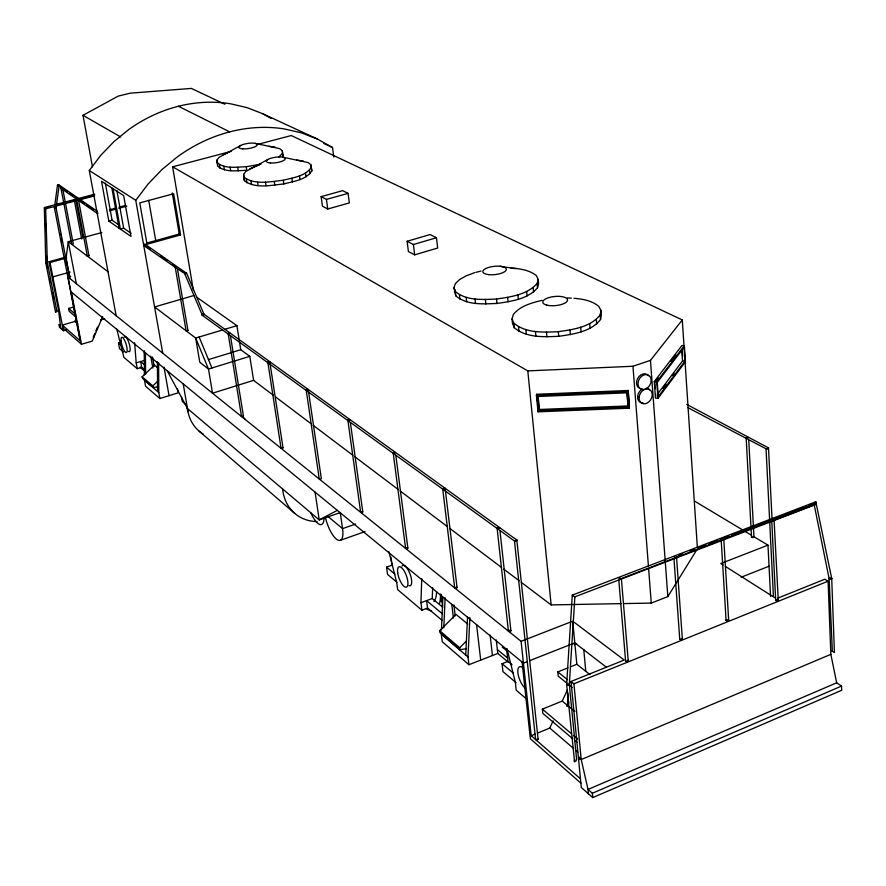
<?xml version="1.0" encoding="UTF-8"?>
<svg xmlns="http://www.w3.org/2000/svg" width="886" height="886" viewBox="0 0 886 886"><rect width="100%" height="100%" fill="white"/><g stroke="black" fill="none" stroke-linecap="round" stroke-linejoin="round"><path stroke-width="1.33" d="M97.294 211.322L58.62 184.698C56.793 183.856 57.546 187.356 58.952 186.149M751.527 537.06L746.156 437.739M175.229 267.162L186.093 330.766L187.134 330.91L187.932 330.4L177.554 269.51M186.093 330.766L187.932 330.4M572.854 595.569L572.29 595.137L574.87 597.053L569.321 684.479L576.598 759.18L576.088 760.841L574.593 761.894L566.63 684.524L572.29 595.137L815.818 501.797L831.699 578.48M574.15 761.273L574.66 759.612M442.291 620.521L427.55 608.095L421.902 610.21L420.939 602.724L421.736 578.735M442.756 607.253L432.235 598.515L432.645 587.861M80.759 340.833L80.128 340.678L54.434 207.878L57.468 185.196M54.434 207.878L56.051 207.701L54.445 207.767M441.461 630.035L442.867 597.242M443.82 627.786L445.126 597.673M465.726 655.042L467.531 616.9M508.088 661.997L497.788 653.447L468.927 664.71L467.996 656.98L469.89 617.42M629.392 408.202L628.207 390.482L536.639 394.27L536.407 395.366L538.024 411.813L629.392 408.202L628.207 390.482M539.209 410.583L538.046 395.4L539.209 410.583L627.986 407.073L627.897 403.374M627.986 407.073L626.978 391.723L627.687 400.782M56.051 207.811L58.941 187.046M88.988 255.777L87.349 256.087L88.988 255.777L78.489 200.037M60.935 188.175L71.655 244.226L72.519 244.314L73.261 243.927L62.817 189.216M542.077 300.354C531.711 302.846 520.281 305.803 513.315 314.486L512.053 318.927L512.507 323.456L514.268 327.676C526.35 337.998 543.827 336.901 558.734 336.326C573.397 334.088 590.807 331.995 600.542 319.481L601.339 315.006L600.963 310.443L598.726 306.312C591.859 300.587 582.645 299.003 573.984 298.294M600.542 319.481L600.165 314.907L600.963 310.443M535.576 739.345L514.533 541.579L516.826 540.117L538.09 739.168M517.036 540.205L516.472 540.859M538.024 411.813L537.58 403.85M568.026 705.732L568.834 701.945M186.437 273.242L145.016 244.182L143.82 244.514L144.03 245.721L175.373 267.384M474.774 272.611L466.224 275.801L459.612 279.533L455.404 283.553L453.909 287.629L455.769 295.802C466.933 305.415 483.224 303.953 496.991 303.466C511.144 301.329 527.535 299.269 537.514 287.872L538.599 283.775L538.179 279.411L536.384 275.646C526.328 267.461 512.263 268.934 500.291 266.276M537.514 287.872L537.093 283.498L538.179 279.411M395.82 455.393L407.87 548.091L406.696 548.744L405.589 548.279L393.174 452.735M405.589 548.279L406.187 547.747M454.396 291.959L455.138 289.921M350.38 422.544L362.795 511.942L361.643 512.551L360.613 512.119L347.833 419.92M360.613 512.119L361.2 511.632M70.658 276.277L68.034 277.019L80.404 340.955L62.308 325.107L74.856 321.474L76.429 317.786M94.824 333.413L93.218 337.189L93.739 337.632M95.887 330.899L97.504 327.122M102.676 316.656L92.266 341.088L81.468 344.266L62.862 327.909M537.569 733.087L549.774 728.07L553.097 720.872M572.899 738.902L542.83 713.374L542.387 709.143L562.245 701.07L567.439 689.829M203.514 314.951C204.511 312.758 200.624 313.788 202.263 315.316L515.22 541.545M306.179 389.774L319.248 478.983L320.477 479.204L321.33 478.673L308.239 389.574L306.988 389.386M230.449 335.816L243.428 416.088L242.62 416.664L241.513 416.475L228.123 333.269M241.513 416.475L242.077 415.966M268.846 361.588L269.765 361.798L283.033 447.862L282.213 448.471L281.05 448.261L267.793 361.986M686.783 404.426L768.516 447.906L767.797 448.693M623.844 603.587L651.276 603.089L667.834 596.599L696.717 549.907M268.093 159.38L245.688 171.552L243.606 174.387L244.37 180.644C255.323 189.095 271.083 185.174 283.819 183.934C293.487 181.309 305.947 180.046 311.839 170.932L310.831 164.718L308.073 162.57L283.066 157.232M243.816 177.023C254.803 185.429 270.54 181.497 283.276 180.257C292.956 177.632 305.404 176.392 311.329 167.299M814.411 502.871L815.541 501.83M574.66 596.909L814.954 504.832L816.371 502.296M657.977 398.312L685.41 361.743L684.346 345.673L681.91 345.507L654.267 381.578L655.474 398.113L657.977 398.312L656.77 381.766L684.346 345.673M658.22 393.174L682.53 360.923L681.788 349.904M662.75 388.433L665.995 384.136M672.463 375.542L674.08 373.394M162.736 353.16L135.757 200.325L148.017 184.122L161.994 169.525L177.455 156.811A153.909 135.248 -57.1 0 1 284.151 128.891L301.318 132.822L317.52 139.08L332.505 147.519L333.789 157.055M116.144 315.693L89.287 170.477L100.86 155.216L114.095 141.494L128.747 129.555A145.404 130.164 -57.2 0 1 230.482 103.773L246.939 107.605L262.511 113.629L317.52 139.08M684.036 347.323L657.268 382.42L658.298 396.596L684.956 361.1L682.53 360.923M658.121 377.835L654.765 382.22L655.23 388.666M670.702 361.399L675.741 354.821M217.048 162.537C224.867 169.326 236.695 166.911 246.23 166.745L246.773 170.311C237.238 170.477 225.409 172.892 217.613 166.059L216.959 160.045L219.086 157.343L240.704 145.448M193.303 289.999L172.626 166.801L527.801 370.891L632.958 366.261L650.457 360.369L682.286 319.946L291.272 135.547L257.937 144.329M97.427 212.241L97.903 213.681M56.25 310.787L55.596 312.337L56.793 310.598L47.379 262.843L45.651 208.553M512.053 318.927L513.814 323.124C525.93 333.413 543.384 332.283 558.302 331.696C572.976 329.459 590.386 327.388 600.165 314.907M453.909 287.629L455.271 291.45C466.468 301.019 482.759 299.534 496.525 299.036C510.69 296.899 527.081 294.861 537.093 283.498M466.424 648.685L459.934 649.726L459.701 647.766L466.523 640.921M459.934 649.726L439.943 632.637L439.7 630.699L456.013 614.386L467.742 624.087M158.306 386.96L153.09 387.415L152.824 385.897L158.572 380.448M153.09 387.415L142.402 378.267L142.125 376.771L154.452 365.132L158.395 368.388M203.348 315.139L202.263 315.316M66.417 202.529L75.742 199.992M278.702 157.21L282.601 153.101L282.246 150.653L279.677 148.626L255.234 143.355M349.638 420.208L349.892 419.61L348.663 419.51M92.465 166.789L82.985 115.302L118.226 96.109L130.087 93.196L191.321 88.412L224.911 104.249M337.311 510.369L319.204 519.894L187.478 408.535L167.177 370.736M748.149 438.171L748.149 437.319M249.896 168.672L259.642 164.796M202.418 314.873L204.09 314.519L203.304 314.608M223.261 154.596L229.197 152.015M571.016 681.467L573.918 683.793L581.216 759.546L588.027 789.437L592.357 793.247L841.556 686.074L841.7 690.272L592.778 797.588L581.294 787.466L571.016 681.467L624.198 660.037L572.733 621.197M841.556 686.074L836.661 682.818L588.027 789.437L588.448 793.778M144.883 245.71L144.03 245.721M581.216 759.546L830.846 654.344L828.089 581.194L824.8 579.222L777.664 598.205M766.855 449.235L687.946 407.682M394.846 453.167L395.433 452.536L394.037 452.303M68.034 277.019L521.079 641.309L531.212 735.712L535.033 734.14M573.918 683.793L828.089 581.194M572.223 687.481L558.235 676.184L557.815 671.909L567.959 667.856M570.495 666.837L576.841 664.301L589.888 674.567M574.095 644.731L576.631 643.723M527.281 661.598L523.427 663.127L70.88 291.693M529.839 660.591L574.793 642.859L606.445 667.247M741.139 577.229L769.048 566.209M516.117 682.696L502.938 671.588L502.052 663.714L507.977 661.388L512.086 664.788M521.079 641.309L571.47 621.684M770.587 596.488L767.985 545.145L720.794 563.529L723.12 564.991M679.053 555.588L682.918 554.093M690.637 551.103L694.502 549.608M702.233 546.618L706.087 545.123M720.252 539.64L726.686 537.149M731.836 535.155L735.701 533.66M740.851 531.666L747.286 529.175M798.784 509.24L802.65 507.756M621.274 578.613L816.261 503.392L732.456 535.089M711.093 542.852L714.969 541.368M722.699 538.4L726.564 536.916M775.56 518.111L779.425 516.627M787.156 513.659L791.021 512.174M798.762 509.206L802.627 507.722M678.643 555.777L682.497 554.293M690.194 551.336L694.037 549.863M697.891 548.379L703.03 546.418M709.143 544.059L717.715 540.77M721.149 539.12L721.448 539.397A1.329 0.642 -1.9 0 0 723.186 539.463A1.329 0.642 -1.9 0 0 723.64 538.644L729.256 536.34M736.609 533.516L771.972 519.949M798.507 509.76L774.032 519.152L778.273 600.232M773.622 520.248L815.84 504.156M723.43 538.5L728.591 536.551M420.939 602.724L432.235 598.515M229.43 333.568L230.017 333.092L229.153 332.903M396.939 582.312L387.547 574.405L386.562 567.151L392.044 565.157L390.959 557.061M340.279 540.338L365.054 531.6M355.585 524.058L342.55 528.621A20.334 6.878 71 0 1 337.367 539.795A20.334 6.878 71 0 1 325.705 518.587M340.113 512.64L319.204 519.894L315.084 492.129M160.842 256.419L161.651 256.043L160.864 255.81M273.431 395.322L253.595 380.36L212.529 393.207L208.487 369.041L195.684 338.042L154.585 306.955L194.211 295.415M159.857 398.523L158.793 392.553L144.496 380.315L145.559 386.207L159.857 398.523L178.208 392.819L177.499 388.766M253.595 380.36L249.797 356.338L208.487 369.041L199.771 362.241L195.684 338.042L222.585 329.969M61.655 187.599L60.89 187.976L61.555 188.087M208.387 359.616L240.748 349.726L249.797 356.338M144.772 369.938L141.705 367.358L137.264 368.698L136.2 362.861L145.082 360.181M225.188 329.182L236.905 325.66L240.748 349.726M414.648 254.847L437.673 248.025L436.477 237.736L430.109 234.535L407.139 241.269L408.391 251.546L414.648 254.847L413.408 244.525L407.139 241.269M123.431 351.964L119.566 348.707L118.502 343.004L120.673 342.361M413.408 244.525L436.477 237.736M60.968 328.562L60.414 325.76L58.952 324.486L59.506 327.266L63.415 330.711L66.073 329.946M104.626 318.738L100.627 319.89L101.104 320.333M56.172 311.429L59.052 310.598M75.244 316.413L69.152 311.252L68.61 308.428L73.494 307.032M327.754 208.996L349.35 202.927L348.076 193.358L342.683 190.656L321.131 196.648L322.46 206.194L327.754 208.996L326.436 199.405L321.131 196.648M180.578 234.923L147.054 244.248L139.778 202.883L173.634 193.768L180.578 234.923L179.227 234.048L172.283 192.96M326.436 199.405L348.076 193.358M52.828 276.886L70.138 272.057M66.306 256.962L49.029 261.735L50.004 262.522L66.727 257.904M147.032 242.986L179.227 234.048M71.312 240.87L68.277 241.701L66.085 257.915L70.094 278.669M72.641 240.505L101.79 232.542M131.095 233.284L123.652 228.167L120.352 229.075L113.065 188.751M108.823 221.112L130.962 236.396L123.663 195.596L101.547 181.309L108.823 221.112L112.079 220.226L119.311 225.199M109.532 210.835L116.199 209.041M118.857 208.332L126.853 206.183M109.687 209.683L115.014 208.254M119.001 207.18L125.657 205.397M75.764 200.269L94.425 195.297M94.78 194.178L44.3 207.557L45.828 263.02L55.552 312.26M77.171 199.616L55.763 205.286L63.748 203.226M79.651 198.996L93.794 195.241M45.906 208.742L77.237 200.435M79.917 199.727L94.625 195.828M172.626 166.801L231.279 151.351M476.026 272.312L480.987 271.083M260.96 164.143L246.23 166.745M77.425 198.863L78.189 198.542L77.525 198.364M185.528 274.018L175.86 267.727M268.923 362.374L267.738 362.197M814.954 504.832L814.245 504.621M768.516 447.906L766.069 449.324L769.58 519.395M228.92 333.668L228.067 333.468M536.407 395.366L628.085 391.579M537.824 396.496L626.856 392.83M539.43 409.476L628.096 405.954M282.125 447.618L283.033 447.862M521.389 582.445L551.147 604.905L621.108 603.632M511.156 268.314L516.195 268.547M175.76 267.096L172.382 264.172M567.262 297.929L571.293 298.15M654.267 381.578L656.77 381.766M306.833 390.239L306.135 389.995M747.23 438.315L746.156 437.883M348.541 420.429L347.777 420.042M393.949 453.3L393.129 452.879M362.042 511.51L362.795 511.942M407.062 547.626L407.87 548.091M268.868 146.312L275.114 147.142M296.755 160.1L303.267 160.997M186.281 272.6L184.731 273.719L202.052 314.641M323.866 143.51L332.505 147.519M178.463 106.254L229.718 131.87M262.511 113.629L270.939 118.359M82.985 115.302L120.684 136.953M694.48 501.066L751.383 535.188M753.753 536.617L767.985 545.145M829.141 578.658L832.331 651.177M831.854 650.878L834.435 652.528L831.71 578.658M725.435 566.464L775.228 597.995M89.287 170.477L135.757 200.325M579.887 759.468C581.781 759.955 578.857 755.326 579.123 758.062M58.299 185.473L61.444 187.644M63.05 188.751L67.369 191.73M69.529 193.226L72.774 195.463M74.933 196.947L77.093 198.442M81.036 201.155L84.414 203.492M86.673 205.054L93.451 209.716M146.854 246.563L150.243 248.9M161.075 256.364L166.723 260.274M181.552 270.496L183.579 271.891M61.455 188.652L76.728 199.206M77.115 199.472L97.504 213.559M196.459 297.009L236.905 325.66M203.758 314.021L516.97 540.128M676.295 556.862L676.428 556.962A1.34 0.653 -2.6 0 1 676.195 557.693A1.34 0.653 -2.6 0 1 674.755 557.914M44.665 207.833L45.895 208.731M275.635 396.983L310.897 423.597M313.101 425.269L352.783 455.205M354.987 456.866L397.958 489.305M400.162 490.966L447.552 526.727M449.756 528.388L501.554 567.483M503.757 569.144L519.185 580.784M108.014 271.747L68.277 241.701L76.34 283.697M557.815 671.909L567.494 679.706M569.654 681.434L571.802 683.161M58.62 184.698L59.118 185.506M502.329 647.168L507.612 651.509M442.535 602.137L440.774 600.686L441.117 594.506M562.245 701.07L574.837 711.469M497.356 649.56L507.656 658.077M327.875 516.383L342.55 528.621L340.224 512.418M118.502 343.004L121.404 345.429M144.739 364.943L140.641 361.521L141.705 367.358M386.562 567.151L394.912 574.128M442.413 613.843L426.598 600.619L427.55 608.095M502.052 663.714L513.215 673.05M186.381 404.98L182.328 401.568L181.475 396.695M145.016 244.182L145.37 244.946M68.61 308.428L75.709 314.441M542.387 709.143L571.437 733.708M573.508 735.469L577.661 738.979M137.264 368.698L123.896 357.357L116.775 329.083M421.902 610.21L397.648 589.633L396.662 582.268L388.899 551.745M526.539 698.988L516.195 690.216L515.32 682.231L507.013 648.663M574.97 740.663L577.041 742.413M142.125 376.771L152.824 385.897M439.7 630.699L459.701 647.766M467.996 656.98L441.283 634.132L442.236 641.719L468.927 664.71M74.856 321.474L77.924 324.088M549.774 728.07L573.641 748.493M575.712 750.265L577.783 752.048M75.842 200.026L82.963 237.514M199.129 431.161L294.85 513.47M531.212 735.712L580.452 778.827M580.873 783.158L530.349 738.747L522.098 662.03M242.864 416.597L245.356 419.599M87.349 256.087L76.573 198.985M56.006 207.59L69.385 276.742M186.481 272.855L204.001 314.308M199.14 337.001L211.953 367.978M830.846 654.344L836.661 682.818M814.123 504.367L829.152 578.835M50.004 262.522L63.415 330.711M49.029 261.735L58.565 310.189L60.414 325.76M47.667 268.325L46.415 256.087M49.793 279.101L50.325 281.792M52.451 292.568L53.78 299.302M61.3 239.109L61.821 241.812M65.741 262.101L66.262 264.803M71.389 292.125L81.468 344.266M311.839 170.932L310.831 164.718M74.513 201.122L81.678 239.01M111.835 187.954L119.123 228.223M105.323 183.092L112.079 220.226M152.503 357.036L154.142 366.25M150.742 356.183L152.868 368.022M116.874 190.556L123.652 228.167M164.021 367.192L169.049 395.665M148.715 200.302L155.781 240.981M183.203 383.893L187.478 408.535A43.17 37.256 -51.1 0 0 203.226 434.129M186.957 406.663L187.81 411.58M219.385 164.641L219.949 168.174M216.959 160.045L217.513 163.556M223.826 166.203L224.391 169.758M230.083 167.111L230.637 170.677M246.33 179.249L246.895 182.881M243.606 174.387L244.37 180.644M237.736 167.299L238.279 170.865M251.004 180.91L251.569 184.565M257.538 181.896L258.092 185.551M282.756 154.175L283.121 156.634L282.246 150.653M265.479 182.117L266.021 185.783M274.261 181.564L274.804 185.229M283.276 180.257L283.819 183.934M291.882 178.319L292.402 181.984M299.446 175.86L299.966 179.515M309.502 170.145L310.011 173.789M305.46 173.069L305.969 176.724M441.272 595.259L442.59 605.913M442.69 488.762L454.651 587.728M453.876 604.994L455.194 615.87M451.771 604.374L453.422 617.963M445.149 488.54L457.054 587.529M476.557 624.564L480.71 660.114M490.102 635.063L492.439 655.529M459.446 294.772L459.934 299.147M496.271 639.969L497.788 653.447M455.271 291.45L455.769 295.802M506.637 649.25L507.977 661.388M466.18 297.353L466.667 301.749M475.029 298.992L475.516 303.4M499.959 530.659L510.912 630.732M497.09 528.134L508.387 630.932M485.384 299.579L485.86 303.987M496.525 299.036L496.991 303.466M507.634 297.43L508.088 301.849M518.509 326.79L518.975 331.364M513.814 323.124L514.268 327.676M525.885 329.658L526.339 334.255M527.801 370.891L551.147 604.905M517.911 294.85L518.354 299.269M535.432 331.519L535.875 336.126M526.627 291.505L527.059 295.913M536.639 394.27L537.304 401.114M533.162 287.618L533.593 292.015M592.357 793.247L592.778 797.588M546.496 332.217L546.939 336.835M572.865 622.548L576.841 664.301M558.302 331.696L558.734 336.326M583.752 649.449L585.801 671.411M569.986 329.991L570.407 334.62M580.718 327.233L581.116 331.851M589.699 323.611L590.098 328.219M618.793 579.965L625.616 661.045M596.333 319.403L596.721 323.999M621.463 579.643L628.229 660.723M134.606 342.76L136.2 362.861M632.958 366.261L648.408 565.91M648.618 568.668L651.276 603.089M144.374 350.812L144.883 357.501M655.607 393.816L655.795 396.396M650.457 360.369L667.834 596.599M676.55 557.294L682.353 639.127M673.98 558.634L679.728 639.083M682.286 319.946L697.348 547.36M682.176 349.527L682.63 356.216M723.773 538.965L728.68 620.233M721.204 540.327L726.066 620.2M748.77 440.42L753.953 536.861M768.516 447.995L772.005 518.487M771.75 520.913L775.682 600.199M769.712 522.142L773.423 596.333M60.447 233.572L60.514 235.045M45.518 223.217L45.74 231.434M145.415 352.462L145.603 374.446M144.241 351.498L144.44 374.833M158.605 362.728L158.793 392.553M157.387 361.732L157.586 391.512M646.824 388.223A7.852 6.047 -60.5 0 1 649.449 389.94M643.125 402.975A7.852 6.047 -60.5 0 1 637.654 397.936L637.698 396.02A7.852 6.047 -60.5 0 1 641.818 389.319M641.907 388.755A7.885 6.08 -60.9 0 1 637.555 378.676A7.885 6.08 -60.9 0 1 648.463 375.764M456.7 587.13A1.207 0.609 -6.4 0 1 456.689 587.994A1.207 0.609 -6.4 0 1 454.994 588.127A1.207 0.609 -6.4 0 1 455.005 587.274M402.022 566.032A10.82 3.909 70 0 1 410.262 574.56A10.82 3.909 70 0 1 408.955 585.712M525.099 688.156A12.194 4.762 68 0 1 517.878 672.695A12.194 4.762 68 0 1 523.15 667.978M431.571 610.842A42.295 15.538 69.9 0 1 426.288 608.682M440.475 594.03A42.295 15.538 69.9 0 1 439.5 603.621M436.576 591.66A34.51 12.681 69.9 0 1 433.93 601.516M567.815 692.719A47.578 19.005 67.9 0 1 566.962 706.463M621.352 578.447A1.34 0.664 -3.4 0 1 620.222 579.09L619.857 579.112A1.34 0.664 -3.4 0 1 619.225 579.012M618.949 578.082A1.34 0.664 -3.4 0 1 619.823 577.783M627.709 660.28A1.329 0.709 -2.9 0 1 627.997 661.266A1.329 0.709 -2.9 0 1 626.147 661.488A1.329 0.709 -2.9 0 1 625.859 660.502M569.255 684.302A1.34 0.687 0.7 0 1 568.38 685.166A1.34 0.687 0.7 0 1 566.697 684.701A1.34 0.687 0.7 0 1 567.572 683.848M777.365 599.589A1.296 0.653 -0.5 0 1 778.008 600.597A1.296 0.653 -0.5 0 1 775.881 600.575A1.296 0.653 -0.5 0 1 776.69 599.578M681.799 638.518A1.318 0.698 -2 0 1 682.12 639.47A1.318 0.698 -2 0 1 680.293 639.692A1.318 0.698 -2 0 1 679.961 638.74M674.346 556.807A1.34 0.653 -2.6 0 1 674.645 556.707M727.794 619.569A1.307 0.676 -1.2 0 1 728.547 620.499A1.307 0.676 -1.2 0 1 726.653 620.787L726.509 619.724A1.307 0.676 -1.2 0 0 726.398 620.676M831.6 578.303A1.296 0.687 -3.9 0 1 831.068 579.222A1.296 0.687 -3.9 0 1 829.374 579.101A1.296 0.687 -3.9 0 1 829.606 578.159M830.547 577.96A1.296 0.687 -3.9 0 1 831.422 578.159M774.32 519.55A1.318 0.62 -1.2 0 1 772.603 520.148L771.739 519.384A1.318 0.62 -1.2 0 1 772.105 519.107M317.077 521.588A47.899 39.715 -51.9 0 1 282.634 488.983M324.043 518.476A19.946 6.634 71.2 0 1 310.831 512.961M753.477 536.484A1.218 0.576 -1.4 0 1 753.643 537.337A1.218 0.576 -1.4 0 1 751.837 537.37A1.218 0.576 -1.4 0 1 751.992 536.506M509.948 630.167A1.263 0.664 -5.4 0 1 510.746 631.076A1.263 0.664 -5.4 0 1 508.774 631.375A1.263 0.664 -5.4 0 1 508.996 630.311M498.353 527.414A1.296 0.609 -5.7 0 1 499.56 527.691A1.296 0.609 -5.7 0 1 499.305 528.388M498.397 528.643A1.296 0.609 -5.7 0 1 497.124 527.967M444.251 488.075A1.229 0.554 -6.6 0 1 445.093 488.695M443.587 489.227A1.229 0.554 -6.6 0 1 442.734 488.607M537.425 738.592A1.263 0.72 -4.6 0 1 537.935 739.544A1.263 0.72 -4.6 0 1 536.24 739.932A1.263 0.72 -4.6 0 1 535.731 738.979M125.712 336.78A7.963 2.16 73.3 0 1 129.843 346.393A7.963 2.16 73.3 0 1 128.392 351.365M124.14 337.3A7.963 2.16 73.3 0 1 125.037 336.436M145.215 370.835A31.143 8.616 73.3 0 1 140.276 367.025M639.194 396.839L639.149 398.755A7.863 6.047 -60.5 0 0 645.473 403.673A7.863 6.047 -60.5 0 0 652.107 395.876L652.162 393.96A7.863 6.047 -60.5 0 0 645.839 389.02A7.863 6.047 -60.5 0 0 639.194 396.839M58.786 309.956L59.251 311.34L58.786 309.956M47.379 262.843L45.839 262.954L47.379 262.843M814.234 503.27L810.369 504.765L814.234 503.27M50.413 206.704L45.064 208.121L50.402 206.726M646.78 388.411A7.885 6.091 -60.9 0 0 648.829 375.431A7.885 6.091 -60.9 0 0 638.13 382.353A7.885 6.091 -60.9 0 0 646.78 388.411M397.67 572.721A10.831 3.887 70 0 0 406.297 587.197A10.831 3.887 70 0 0 404.204 571.005A10.831 3.887 70 0 0 397.67 572.721M488.906 274.649A11.795 4.153 -6.1 0 0 506.316 269.278A11.795 4.153 -6.1 0 0 488.529 267.45A11.795 4.153 -6.1 0 0 488.906 274.649M546.806 305.116A12.437 4.585 -5.4 0 0 567.25 301.041A12.437 4.585 -5.4 0 0 551.38 296.965A12.437 4.585 -5.4 0 0 546.806 305.116M270.374 162.969A9.558 2.758 -8.2 0 0 285.237 158.971A9.558 2.758 -8.2 0 0 271.803 157.985A9.558 2.758 -8.2 0 0 270.374 162.969M242.742 148.848A9.281 2.592 -8.4 0 0 257.25 145.005A9.281 2.592 -8.4 0 0 244.337 144.108A9.281 2.592 -8.4 0 0 242.742 148.848M121.072 340.811A7.974 2.149 73.3 0 0 126.111 352.606A7.974 2.149 73.3 0 0 125.125 341.453A7.974 2.149 73.3 0 0 121.072 340.811"/></g></svg>
